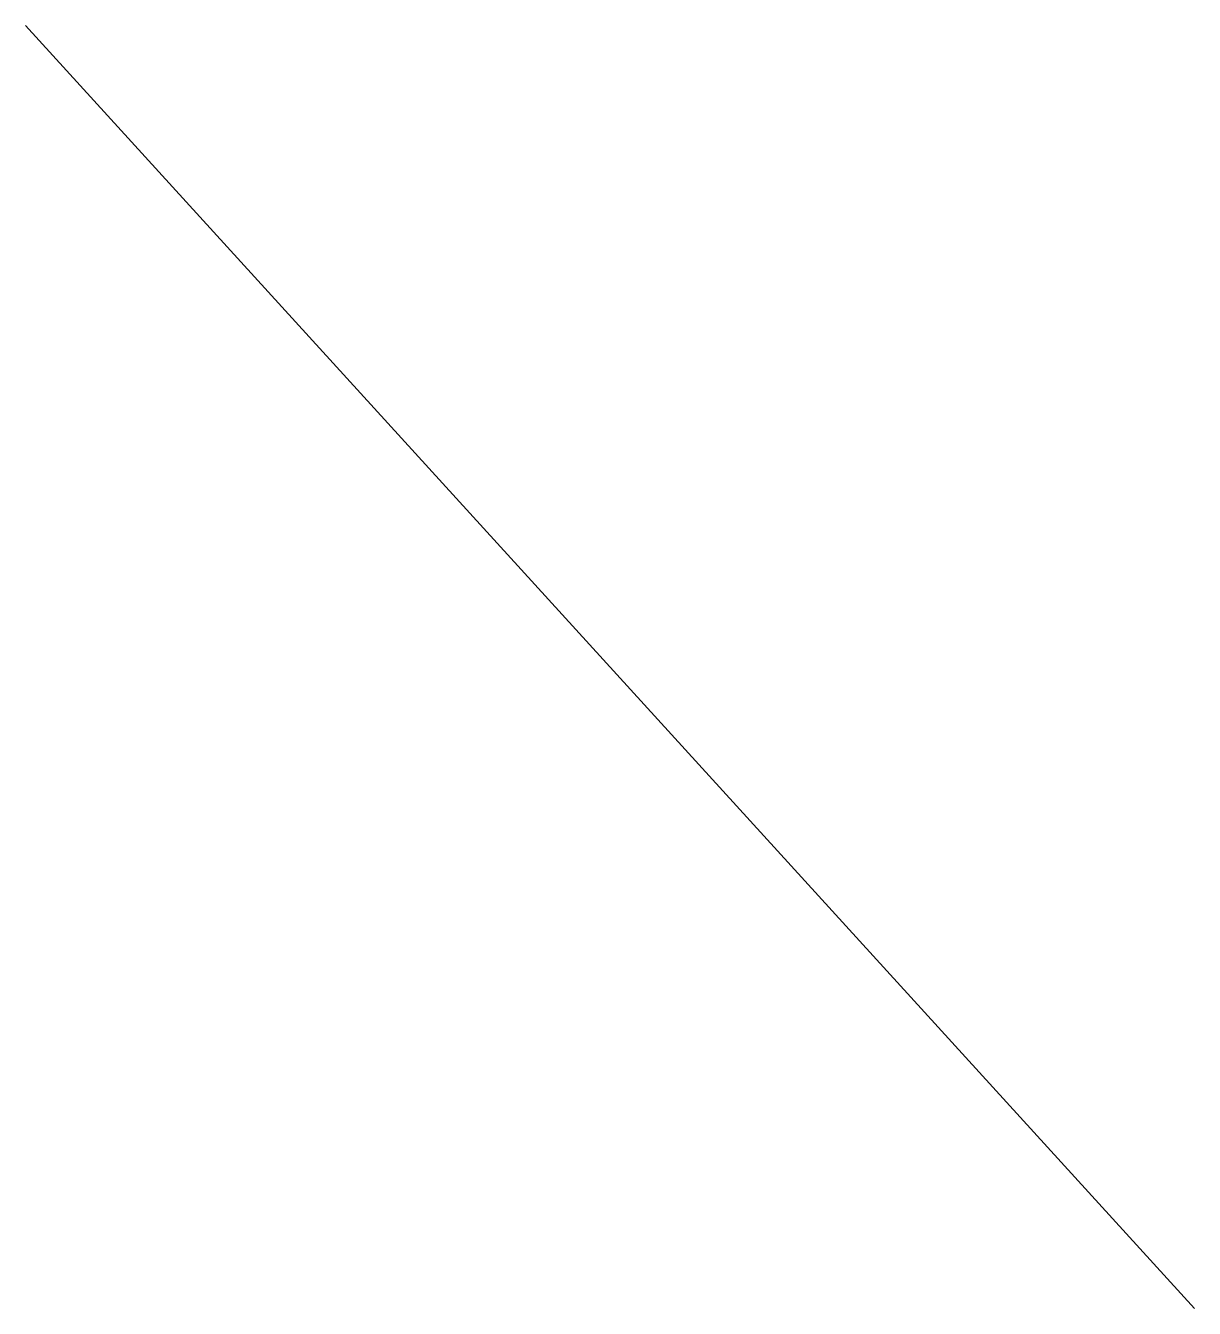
# Model space of a CAD drawing. Units: millimetres at full size, sheet at 1:100. Extents: x 14480 to 23847, y -3490 to 6796.
import ezdxf

# ---------------------------------------------------------------- set-up
doc = ezdxf.new("R2010")
doc.units = ezdxf.units.MM
doc.header["$LTSCALE"] = 100
doc.layers.add('0-0', color=7, linetype='Continuous')

msp = doc.modelspace()

# ---------------------------------------------------------------- linework, layer by layer
at = {"layer": '0-0'}
msp.add_line((14479.6, 6795.9), (23846.9, -3489.8), dxfattribs=at)

doc.saveas('drawing.dxf')
